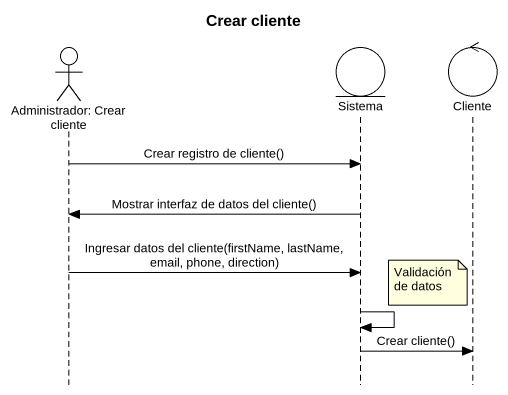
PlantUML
@startuml
title Crear cliente
hide footbox
actor "Administrador: Crear cliente" as Administrador_Crear_cliente
entity Sistema
control Cliente

Administrador_Crear_cliente -> Sistema : Crear registro de cliente()
Sistema -> Administrador_Crear_cliente : Mostrar interfaz de datos del cliente()
Administrador_Crear_cliente -> Sistema : Ingresar datos del cliente(firstName, lastName, email, phone, direction)
note left of Cliente : Validación de datos
Sistema -> Sistema
Sistema -> Cliente : Crear cliente()
@enduml
